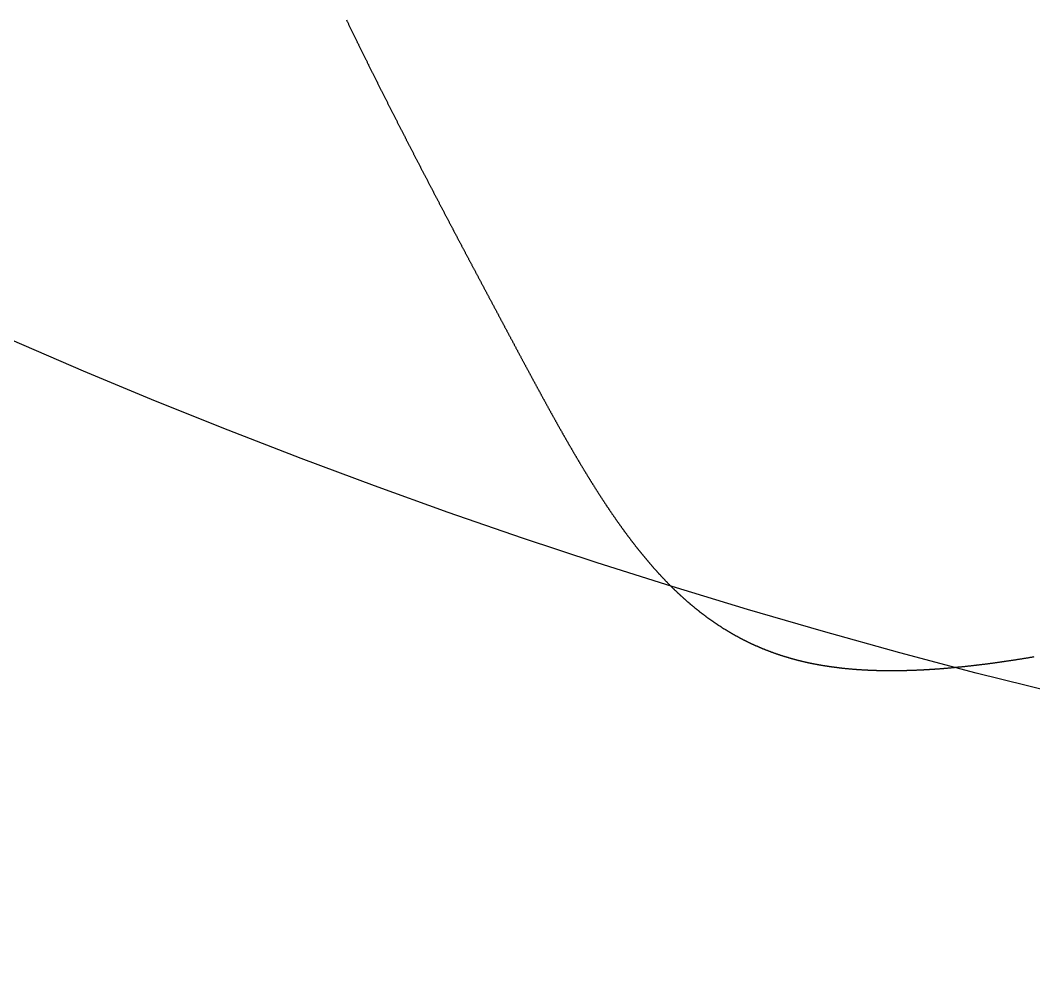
# Model space of a CAD drawing. Header units: millimetres. Extents: x 88 to 97873, y 32 to 55088.
# Drawn here: x 48884.394 to 48886.199, y 5107.377 to 5109.073 of the extents above; entities that cross this region are included whole.
import ezdxf

# ---------------------------------------------------------------- set-up
doc = ezdxf.new("R2010")
doc.units = ezdxf.units.MM
doc.header["$LTSCALE"] = 0.3

msp = doc.modelspace()

# ---------------------------------------------------------------- linework, layer by layer
msp.add_lwpolyline([(48884.9744, 5109.0736), (48884.975, 5109.0724), (48884.9756, 5109.0712), (48884.9762, 5109.0701), (48884.9767, 5109.0689), (48884.9773, 5109.0677), (48884.9779, 5109.0665), (48884.9784, 5109.0654), (48884.979, 5109.0642), (48884.9796, 5109.063), (48884.9802, 5109.0618), (48884.9807, 5109.0607), (48884.9813, 5109.0595), (48884.9819, 5109.0583), (48884.9825, 5109.0571), (48884.983, 5109.056), (48884.9836, 5109.0548), (48884.9842, 5109.0536), (48884.9848, 5109.0525), (48884.9853, 5109.0513), (48884.9859, 5109.0501), (48884.9865, 5109.0489), (48884.987, 5109.0478), (48884.9876, 5109.0466), (48884.9882, 5109.0454), (48884.9888, 5109.0443), (48884.9893, 5109.0431), (48884.9899, 5109.0419), (48884.9905, 5109.0408), (48884.9911, 5109.0396), (48884.9916, 5109.0384), (48884.9922, 5109.0372), (48884.9928, 5109.0361), (48884.9934, 5109.0349), (48884.9939, 5109.0337), (48884.9945, 5109.0326), (48884.9951, 5109.0314), (48884.9957, 5109.0303), (48884.9962, 5109.0291), (48884.9968, 5109.0279), (48884.9974, 5109.0268), (48884.998, 5109.0256), (48884.9985, 5109.0244), (48884.9991, 5109.0233), (48884.9997, 5109.0221), (48885.0002, 5109.0209), (48885.0008, 5109.0198), (48885.0014, 5109.0186), (48885.002, 5109.0175), (48885.0025, 5109.0163), (48885.0031, 5109.0151), (48885.0037, 5109.014), (48885.0043, 5109.0128), (48885.0048, 5109.0116), (48885.0054, 5109.0105), (48885.006, 5109.0093), (48885.0066, 5109.0082), (48885.0071, 5109.007), (48885.0077, 5109.0058), (48885.0083, 5109.0047), (48885.0089, 5109.0035), (48885.0094, 5109.0024), (48885.01, 5109.0012), (48885.0106, 5109.0001), (48885.0112, 5108.9989), (48885.0117, 5108.9977), (48885.0123, 5108.9966), (48885.0129, 5108.9954), (48885.0135, 5108.9943), (48885.014, 5108.9931), (48885.0146, 5108.992), (48885.0152, 5108.9908), (48885.0158, 5108.9897), (48885.0163, 5108.9885), (48885.0169, 5108.9874), (48885.0175, 5108.9862), (48885.0181, 5108.985), (48885.0186, 5108.9839), (48885.0192, 5108.9827), (48885.0198, 5108.9816), (48885.0204, 5108.9804), (48885.0209, 5108.9793), (48885.0215, 5108.9781), (48885.0221, 5108.977), (48885.0227, 5108.9758), (48885.0232, 5108.9747), (48885.0238, 5108.9735), (48885.0244, 5108.9724), (48885.025, 5108.9712), (48885.0255, 5108.9701), (48885.0261, 5108.9689), (48885.0267, 5108.9678), (48885.0273, 5108.9666), (48885.0278, 5108.9655), (48885.0284, 5108.9644), (48885.029, 5108.9632), (48885.0296, 5108.9621), (48885.0301, 5108.9609), (48885.0307, 5108.9598), (48885.0313, 5108.9586), (48885.0319, 5108.9575), (48885.0324, 5108.9563), (48885.033, 5108.9552), (48885.0336, 5108.954), (48885.0342, 5108.9529), (48885.0347, 5108.9518), (48885.0353, 5108.9506), (48885.0359, 5108.9495), (48885.0365, 5108.9483), (48885.037, 5108.9472), (48885.0376, 5108.9461), (48885.0382, 5108.9449), (48885.0387, 5108.9438), (48885.0393, 5108.9426), (48885.0399, 5108.9415), (48885.0405, 5108.9404), (48885.041, 5108.9392), (48885.0416, 5108.9381), (48885.0422, 5108.9369), (48885.0428, 5108.9358), (48885.0433, 5108.9347), (48885.0439, 5108.9335), (48885.0445, 5108.9324), (48885.0451, 5108.9313), (48885.0456, 5108.9301), (48885.0462, 5108.929), (48885.0468, 5108.9279), (48885.0474, 5108.9267), (48885.0479, 5108.9256), (48885.0485, 5108.9244), (48885.0491, 5108.9233), (48885.0497, 5108.9222), (48885.0502, 5108.921), (48885.0508, 5108.9199), (48885.0514, 5108.9188), (48885.052, 5108.9177), (48885.0525, 5108.9165), (48885.0531, 5108.9154), (48885.0537, 5108.9143), (48885.0542, 5108.9131), (48885.0548, 5108.912), (48885.0554, 5108.9109), (48885.056, 5108.9097), (48885.0565, 5108.9086), (48885.0571, 5108.9075), (48885.0577, 5108.9064), (48885.0583, 5108.9052), (48885.0588, 5108.9041), (48885.0594, 5108.903), (48885.06, 5108.9018), (48885.0605, 5108.9007), (48885.0611, 5108.8996), (48885.0617, 5108.8985), (48885.0623, 5108.8973), (48885.0628, 5108.8962), (48885.0634, 5108.8951), (48885.064, 5108.894), (48885.0646, 5108.8928), (48885.0651, 5108.8917), (48885.0657, 5108.8906), (48885.0663, 5108.8895), (48885.0668, 5108.8884), (48885.0674, 5108.8872), (48885.068, 5108.8861), (48885.0686, 5108.885), (48885.0691, 5108.8839), (48885.0697, 5108.8828), (48885.0703, 5108.8816), (48885.0709, 5108.8805), (48885.0714, 5108.8794), (48885.072, 5108.8783), (48885.0726, 5108.8772), (48885.0731, 5108.876), (48885.0737, 5108.8749), (48885.0743, 5108.8738), (48885.0749, 5108.8727), (48885.0754, 5108.8716), (48885.076, 5108.8705), (48885.0766, 5108.8693), (48885.0771, 5108.8682), (48885.0777, 5108.8671), (48885.0783, 5108.866), (48885.0789, 5108.8649), (48885.0794, 5108.8638), (48885.08, 5108.8627), (48885.0806, 5108.8616), (48885.0811, 5108.8604), (48885.0817, 5108.8593), (48885.0823, 5108.8582), (48885.0828, 5108.8571), (48885.0834, 5108.856), (48885.084, 5108.8549), (48885.0846, 5108.8538), (48885.0851, 5108.8527), (48885.0857, 5108.8516), (48885.0863, 5108.8504), (48885.0868, 5108.8493), (48885.0874, 5108.8482), (48885.088, 5108.8471), (48885.0885, 5108.846), (48885.0891, 5108.8449), (48885.0897, 5108.8438), (48885.0903, 5108.8427), (48885.0908, 5108.8416), (48885.0914, 5108.8405), (48885.092, 5108.8394), (48885.0925, 5108.8383), (48885.0931, 5108.8372), (48885.0937, 5108.8361), (48885.0942, 5108.835), (48885.0948, 5108.8339), (48885.0954, 5108.8328), (48885.0959, 5108.8317), (48885.0965, 5108.8306), (48885.0971, 5108.8295), (48885.0976, 5108.8284), (48885.0982, 5108.8273), (48885.0988, 5108.8262), (48885.0993, 5108.8251), (48885.0999, 5108.824), (48885.1005, 5108.8229), (48885.1011, 5108.8218), (48885.1016, 5108.8207), (48885.1022, 5108.8196), (48885.1028, 5108.8185), (48885.1033, 5108.8174), (48885.1039, 5108.8163), (48885.1045, 5108.8152), (48885.105, 5108.8141), (48885.1056, 5108.813), (48885.1062, 5108.8119), (48885.1067, 5108.8108), (48885.1073, 5108.8097), (48885.1079, 5108.8086), (48885.1084, 5108.8075), (48885.109, 5108.8065), (48885.1096, 5108.8054), (48885.1101, 5108.8043), (48885.1107, 5108.8032), (48885.1112, 5108.8021), (48885.1118, 5108.801), (48885.1124, 5108.7999), (48885.1129, 5108.7988), (48885.1135, 5108.7977), (48885.1141, 5108.7966), (48885.1146, 5108.7956), (48885.1152, 5108.7945), (48885.1158, 5108.7934), (48885.1163, 5108.7923), (48885.1169, 5108.7912), (48885.1175, 5108.7901), (48885.118, 5108.789), (48885.1186, 5108.788), (48885.1192, 5108.7869), (48885.1197, 5108.7858), (48885.1203, 5108.7847), (48885.1208, 5108.7836), (48885.1214, 5108.7825), (48885.122, 5108.7815), (48885.1225, 5108.7804), (48885.1231, 5108.7793), (48885.1237, 5108.7782), (48885.1242, 5108.7771), (48885.1248, 5108.7761), (48885.1253, 5108.775), (48885.1259, 5108.7739), (48885.1265, 5108.7728), (48885.127, 5108.7717), (48885.1276, 5108.7707), (48885.1282, 5108.7696), (48885.1287, 5108.7685), (48885.1293, 5108.7674), (48885.1298, 5108.7664), (48885.1304, 5108.7653), (48885.131, 5108.7642), (48885.1315, 5108.7631), (48885.1321, 5108.7621), (48885.1326, 5108.761), (48885.1332, 5108.7599), (48885.1338, 5108.7589), (48885.1343, 5108.7578), (48885.1349, 5108.7567), (48885.1354, 5108.7556), (48885.136, 5108.7546), (48885.1366, 5108.7535), (48885.1371, 5108.7524), (48885.1377, 5108.7514), (48885.1382, 5108.7503), (48885.1388, 5108.7492), (48885.1394, 5108.7482), (48885.1399, 5108.7471), (48885.1405, 5108.746), (48885.141, 5108.745), (48885.1416, 5108.7439), (48885.1422, 5108.7428), (48885.1427, 5108.7418), (48885.1433, 5108.7407), (48885.1438, 5108.7396), (48885.1444, 5108.7386), (48885.1449, 5108.7375), (48885.1455, 5108.7364), (48885.1461, 5108.7354), (48885.1466, 5108.7343), (48885.1472, 5108.7333), (48885.1477, 5108.7322), (48885.1483, 5108.7311), (48885.1488, 5108.7301), (48885.1494, 5108.729), (48885.15, 5108.728), (48885.1505, 5108.7269), (48885.1511, 5108.7258), (48885.1516, 5108.7248), (48885.1522, 5108.7237), (48885.1527, 5108.7227), (48885.1533, 5108.7216), (48885.1538, 5108.7206), (48885.1544, 5108.7195), (48885.1549, 5108.7184), (48885.1555, 5108.7174), (48885.1561, 5108.7163), (48885.1566, 5108.7153), (48885.1572, 5108.7142), (48885.1577, 5108.7132), (48885.1583, 5108.7121), (48885.1588, 5108.7111), (48885.1594, 5108.71), (48885.1599, 5108.709), (48885.1605, 5108.7079), (48885.161, 5108.7069), (48885.1616, 5108.7058), (48885.1621, 5108.7048), (48885.1627, 5108.7037), (48885.1632, 5108.7027), (48885.1638, 5108.7016), (48885.1643, 5108.7006), (48885.1649, 5108.6995), (48885.1654, 5108.6985), (48885.166, 5108.6975), (48885.1665, 5108.6964), (48885.1671, 5108.6954), (48885.1676, 5108.6943), (48885.1682, 5108.6933), (48885.1687, 5108.6922), (48885.1693, 5108.6912), (48885.1698, 5108.6902), (48885.1704, 5108.6891), (48885.1709, 5108.6881), (48885.1715, 5108.687), (48885.172, 5108.686), (48885.1726, 5108.685), (48885.1731, 5108.6839), (48885.1737, 5108.6829), (48885.1742, 5108.6818), (48885.1748, 5108.6808), (48885.1753, 5108.6798), (48885.1759, 5108.6787), (48885.1764, 5108.6777), (48885.177, 5108.6767), (48885.1775, 5108.6756), (48885.1781, 5108.6746), (48885.1786, 5108.6736), (48885.1792, 5108.6725), (48885.1797, 5108.6715), (48885.1803, 5108.6705), (48885.1808, 5108.6694), (48885.1813, 5108.6684), (48885.1819, 5108.6674), (48885.1824, 5108.6663), (48885.183, 5108.6653), (48885.1835, 5108.6643), (48885.1841, 5108.6632), (48885.1846, 5108.6622), (48885.1852, 5108.6612), (48885.1857, 5108.6602), (48885.1862, 5108.6591), (48885.1868, 5108.6581), (48885.1873, 5108.6571), (48885.1879, 5108.6561), (48885.1884, 5108.655), (48885.189, 5108.654), (48885.1895, 5108.653), (48885.19, 5108.652), (48885.1906, 5108.6509), (48885.1911, 5108.6499), (48885.1917, 5108.6489), (48885.1922, 5108.6479), (48885.1927, 5108.6469), (48885.1933, 5108.6458), (48885.1938, 5108.6448), (48885.1944, 5108.6438), (48885.1949, 5108.6428), (48885.1954, 5108.6418), (48885.196, 5108.6407), (48885.1965, 5108.6397), (48885.1971, 5108.6387), (48885.1976, 5108.6377), (48885.1981, 5108.6367), (48885.1987, 5108.6357), (48885.1992, 5108.6347), (48885.1998, 5108.6336), (48885.2003, 5108.6326), (48885.2008, 5108.6316), (48885.2014, 5108.6306), (48885.2019, 5108.6296), (48885.2024, 5108.6286), (48885.203, 5108.6276), (48885.2035, 5108.6266), (48885.2041, 5108.6255), (48885.2046, 5108.6245), (48885.2051, 5108.6235), (48885.2057, 5108.6225), (48885.2062, 5108.6215), (48885.2067, 5108.6205), (48885.2073, 5108.6195), (48885.2078, 5108.6185), (48885.2083, 5108.6175), (48885.2089, 5108.6165), (48885.2094, 5108.6155), (48885.2099, 5108.6145), (48885.2105, 5108.6135), (48885.211, 5108.6125), (48885.2115, 5108.6115), (48885.2121, 5108.6105), (48885.2126, 5108.6095), (48885.2131, 5108.6085), (48885.2137, 5108.6075), (48885.2142, 5108.6065), (48885.2147, 5108.6055), (48885.2153, 5108.6045), (48885.2158, 5108.6035), (48885.2163, 5108.6025), (48885.2168, 5108.6015), (48885.2174, 5108.6005), (48885.2179, 5108.5995), (48885.2184, 5108.5985), (48885.219, 5108.5975), (48885.2195, 5108.5965), (48885.22, 5108.5955), (48885.2205, 5108.5945), (48885.2211, 5108.5935), (48885.2216, 5108.5925), (48885.2221, 5108.5915), (48885.2227, 5108.5905), (48885.2232, 5108.5896), (48885.2237, 5108.5886), (48885.2242, 5108.5876), (48885.2248, 5108.5866), (48885.2253, 5108.5856), (48885.2258, 5108.5846), (48885.2263, 5108.5836), (48885.2269, 5108.5826), (48885.2274, 5108.5817), (48885.2279, 5108.5807), (48885.2284, 5108.5797), (48885.229, 5108.5787), (48885.2295, 5108.5777), (48885.23, 5108.5767), (48885.2305, 5108.5757), (48885.2311, 5108.5748), (48885.2316, 5108.5738), (48885.2321, 5108.5728), (48885.2326, 5108.5718), (48885.2332, 5108.5708), (48885.2337, 5108.5699), (48885.2342, 5108.5689), (48885.2347, 5108.5679), (48885.2352, 5108.5669), (48885.2358, 5108.566), (48885.2363, 5108.565), (48885.2368, 5108.564), (48885.2373, 5108.563), (48885.2378, 5108.5621), (48885.2384, 5108.5611), (48885.2389, 5108.5601), (48885.2394, 5108.5591), (48885.2399, 5108.5582), (48885.2404, 5108.5572), (48885.2409, 5108.5562), (48885.2415, 5108.5552), (48885.242, 5108.5543), (48885.2425, 5108.5533), (48885.243, 5108.5523), (48885.2435, 5108.5514), (48885.2441, 5108.5504), (48885.2446, 5108.5494), (48885.2451, 5108.5485), (48885.2456, 5108.5475), (48885.2461, 5108.5465), (48885.2466, 5108.5456), (48885.2471, 5108.5446), (48885.2477, 5108.5436), (48885.2482, 5108.5427), (48885.2487, 5108.5417), (48885.2492, 5108.5407), (48885.2497, 5108.5398), (48885.2502, 5108.5388), (48885.2507, 5108.5379), (48885.2512, 5108.5369), (48885.2518, 5108.5359), (48885.2523, 5108.535), (48885.2528, 5108.534), (48885.2533, 5108.5331), (48885.2538, 5108.5321), (48885.2543, 5108.5312), (48885.2548, 5108.5302), (48885.2553, 5108.5292), (48885.2558, 5108.5283), (48885.2563, 5108.5273), (48885.2569, 5108.5264), (48885.2574, 5108.5254), (48885.2579, 5108.5245), (48885.2584, 5108.5235), (48885.2589, 5108.5226), (48885.2594, 5108.5216), (48885.2599, 5108.5207), (48885.2604, 5108.5197), (48885.2609, 5108.5188), (48885.2614, 5108.5178), (48885.2619, 5108.5169), (48885.2624, 5108.5159), (48885.2629, 5108.515), (48885.2634, 5108.514), (48885.2639, 5108.5131), (48885.2644, 5108.5121), (48885.265, 5108.5112), (48885.2655, 5108.5103), (48885.266, 5108.5093), (48885.2665, 5108.5084), (48885.267, 5108.5074), (48885.2675, 5108.5065), (48885.268, 5108.5055), (48885.2685, 5108.5046), (48885.269, 5108.5037), (48885.2695, 5108.5027), (48885.27, 5108.5018), (48885.2705, 5108.5009), (48885.271, 5108.4999), (48885.2715, 5108.499), (48885.272, 5108.498), (48885.2725, 5108.4971), (48885.273, 5108.4962), (48885.2735, 5108.4952), (48885.274, 5108.4943), (48885.2745, 5108.4934), (48885.275, 5108.4924), (48885.2755, 5108.4915), (48885.276, 5108.4906), (48885.2765, 5108.4896), (48885.277, 5108.4887), (48885.2775, 5108.4878), (48885.2779, 5108.4869), (48885.2784, 5108.4859), (48885.2789, 5108.485), (48885.2794, 5108.4841), (48885.2799, 5108.4831), (48885.2804, 5108.4822), (48885.2809, 5108.4813), (48885.2814, 5108.4804), (48885.2819, 5108.4794), (48885.2824, 5108.4785), (48885.2829, 5108.4776), (48885.2834, 5108.4767), (48885.2839, 5108.4758), (48885.2844, 5108.4748), (48885.2849, 5108.4739), (48885.2854, 5108.473), (48885.2859, 5108.4721), (48885.2863, 5108.4712), (48885.2868, 5108.4702), (48885.2873, 5108.4693), (48885.2878, 5108.4684), (48885.2883, 5108.4675), (48885.2888, 5108.4666), (48885.2893, 5108.4657), (48885.2898, 5108.4647), (48885.2903, 5108.4638), (48885.2908, 5108.4629), (48885.2912, 5108.462), (48885.2917, 5108.4611), (48885.2922, 5108.4602), (48885.2927, 5108.4593), (48885.2932, 5108.4584), (48885.2937, 5108.4575), (48885.2942, 5108.4565), (48885.2947, 5108.4556), (48885.2952, 5108.4547), (48885.2956, 5108.4538), (48885.2961, 5108.4529), (48885.2966, 5108.452), (48885.2971, 5108.4511), (48885.2976, 5108.4502), (48885.2981, 5108.4493), (48885.2986, 5108.4484), (48885.299, 5108.4475), (48885.2995, 5108.4466), (48885.3, 5108.4457), (48885.3005, 5108.4448), (48885.301, 5108.4439), (48885.3015, 5108.443), (48885.302, 5108.4421), (48885.3024, 5108.4412), (48885.3029, 5108.4403), (48885.3034, 5108.4394), (48885.3039, 5108.4385), (48885.3044, 5108.4376), (48885.3049, 5108.4367), (48885.3053, 5108.4358), (48885.3058, 5108.4349), (48885.3063, 5108.434), (48885.3068, 5108.4331), (48885.3073, 5108.4322), (48885.3077, 5108.4313), (48885.3082, 5108.4305), (48885.3087, 5108.4296), (48885.3092, 5108.4287), (48885.3097, 5108.4278), (48885.3102, 5108.4269), (48885.3106, 5108.426), (48885.3111, 5108.4251), (48885.3116, 5108.4242), (48885.3121, 5108.4234), (48885.3126, 5108.4225), (48885.313, 5108.4216), (48885.3135, 5108.4207), (48885.314, 5108.4198), (48885.3145, 5108.4189), (48885.315, 5108.418), (48885.3154, 5108.4172), (48885.3159, 5108.4163), (48885.3164, 5108.4154), (48885.3169, 5108.4145), (48885.3173, 5108.4136), (48885.3178, 5108.4128), (48885.3183, 5108.4119), (48885.3188, 5108.411), (48885.3193, 5108.4101), (48885.3197, 5108.4093), (48885.3202, 5108.4084), (48885.3207, 5108.4075), (48885.3212, 5108.4066), (48885.3216, 5108.4058), (48885.3221, 5108.4049), (48885.3226, 5108.404), (48885.3231, 5108.4031), (48885.3235, 5108.4023), (48885.324, 5108.4014), (48885.3245, 5108.4005), (48885.325, 5108.3997), (48885.3254, 5108.3988), (48885.3259, 5108.3979), (48885.3264, 5108.3971), (48885.3269, 5108.3962), (48885.3273, 5108.3953), (48885.3278, 5108.3945), (48885.3283, 5108.3936), (48885.3288, 5108.3927), (48885.3292, 5108.3919), (48885.3297, 5108.391), (48885.3302, 5108.3902), (48885.3307, 5108.3893), (48885.3311, 5108.3884), (48885.3316, 5108.3876), (48885.3321, 5108.3867), (48885.3325, 5108.3859), (48885.333, 5108.385), (48885.3335, 5108.3841), (48885.334, 5108.3833), (48885.3344, 5108.3824), (48885.3349, 5108.3816), (48885.3354, 5108.3807), (48885.3358, 5108.3799), (48885.3363, 5108.379), (48885.3368, 5108.3782), (48885.3373, 5108.3773), (48885.3377, 5108.3765), (48885.3382, 5108.3756), (48885.3387, 5108.3748), (48885.3391, 5108.3739), (48885.3396, 5108.3731), (48885.3401, 5108.3722), (48885.3406, 5108.3714), (48885.341, 5108.3705), (48885.3415, 5108.3697), (48885.342, 5108.3688), (48885.3424, 5108.368), (48885.3429, 5108.3671), (48885.3434, 5108.3663), (48885.3438, 5108.3654), (48885.3443, 5108.3646), (48885.3448, 5108.3638), (48885.3453, 5108.3629), (48885.3457, 5108.3621), (48885.3462, 5108.3612), (48885.3467, 5108.3604), (48885.3471, 5108.3596), (48885.3476, 5108.3587), (48885.3481, 5108.3579), (48885.3485, 5108.357), (48885.349, 5108.3562), (48885.3495, 5108.3554), (48885.3499, 5108.3545), (48885.3504, 5108.3537), (48885.3509, 5108.3529), (48885.3513, 5108.352), (48885.3518, 5108.3512), (48885.3523, 5108.3504), (48885.3527, 5108.3496), (48885.3532, 5108.3487), (48885.3537, 5108.3479), (48885.3541, 5108.3471), (48885.3546, 5108.3462), (48885.3551, 5108.3454), (48885.3555, 5108.3446), (48885.356, 5108.3438), (48885.3565, 5108.3429), (48885.3569, 5108.3421), (48885.3574, 5108.3413), (48885.3579, 5108.3405), (48885.3583, 5108.3396), (48885.3588, 5108.3388), (48885.3593, 5108.338), (48885.3597, 5108.3372), (48885.3602, 5108.3364), (48885.3607, 5108.3355), (48885.3611, 5108.3347), (48885.3616, 5108.3339), (48885.3621, 5108.3331), (48885.3625, 5108.3323), (48885.363, 5108.3314), (48885.3635, 5108.3306), (48885.3639, 5108.3298), (48885.3644, 5108.329), (48885.3649, 5108.3282), (48885.3653, 5108.3274), (48885.3658, 5108.3266), (48885.3663, 5108.3258), (48885.3667, 5108.3249), (48885.3672, 5108.3241), (48885.3676, 5108.3233), (48885.3681, 5108.3225), (48885.3686, 5108.3217), (48885.369, 5108.3209), (48885.3695, 5108.3201), (48885.37, 5108.3193), (48885.3704, 5108.3185), (48885.3709, 5108.3177), (48885.3714, 5108.3169), (48885.3718, 5108.3161), (48885.3723, 5108.3153), (48885.3728, 5108.3145), (48885.3732, 5108.3137), (48885.3737, 5108.3129), (48885.3741, 5108.3121), (48885.3746, 5108.3113), (48885.3751, 5108.3105), (48885.3755, 5108.3097), (48885.376, 5108.3089), (48885.3765, 5108.3081), (48885.3769, 5108.3073), (48885.3774, 5108.3065), (48885.3779, 5108.3057), (48885.3783, 5108.3049), (48885.3788, 5108.3041), (48885.3792, 5108.3033), (48885.3797, 5108.3025), (48885.3802, 5108.3017), (48885.3806, 5108.3009), (48885.3811, 5108.3002), (48885.3816, 5108.2994), (48885.382, 5108.2986), (48885.3825, 5108.2978), (48885.383, 5108.297), (48885.3834, 5108.2962), (48885.3839, 5108.2954), (48885.3843, 5108.2947), (48885.3848, 5108.2939), (48885.3853, 5108.2931), (48885.3857, 5108.2923), (48885.3862, 5108.2915), (48885.3867, 5108.2907), (48885.3871, 5108.29), (48885.3876, 5108.2892), (48885.388, 5108.2884), (48885.3885, 5108.2876), (48885.389, 5108.2868), (48885.3894, 5108.2861), (48885.3899, 5108.2853), (48885.3904, 5108.2845), (48885.3908, 5108.2837), (48885.3913, 5108.283), (48885.3917, 5108.2822), (48885.3922, 5108.2814), (48885.3927, 5108.2806), (48885.3931, 5108.2799), (48885.3936, 5108.2791), (48885.3941, 5108.2783), (48885.3945, 5108.2776), (48885.395, 5108.2768), (48885.3954, 5108.276), (48885.3959, 5108.2753), (48885.3964, 5108.2745), (48885.3968, 5108.2737), (48885.3973, 5108.273), (48885.3978, 5108.2722), (48885.3982, 5108.2714), (48885.3987, 5108.2707), (48885.3992, 5108.2699), (48885.3996, 5108.2692), (48885.4001, 5108.2684), (48885.4005, 5108.2676), (48885.401, 5108.2669), (48885.4015, 5108.2661), (48885.4019, 5108.2654), (48885.4024, 5108.2646), (48885.4029, 5108.2638), (48885.4033, 5108.2631), (48885.4038, 5108.2623), (48885.4042, 5108.2616), (48885.4047, 5108.2608), (48885.4052, 5108.2601), (48885.4056, 5108.2593), (48885.4061, 5108.2586), (48885.4066, 5108.2578), (48885.407, 5108.2571), (48885.4075, 5108.2563), (48885.4079, 5108.2556), (48885.4084, 5108.2548), (48885.4089, 5108.2541), (48885.4093, 5108.2533), (48885.4098, 5108.2526), (48885.4103, 5108.2518), (48885.4107, 5108.2511), (48885.4112, 5108.2503), (48885.4117, 5108.2496), (48885.4121, 5108.2489), (48885.4126, 5108.2481), (48885.413, 5108.2474), (48885.4135, 5108.2466), (48885.414, 5108.2459), (48885.4144, 5108.2452), (48885.4149, 5108.2444), (48885.4154, 5108.2437), (48885.4158, 5108.2429), (48885.4163, 5108.2422), (48885.4168, 5108.2415), (48885.4172, 5108.2407), (48885.4177, 5108.24), (48885.4181, 5108.2393), (48885.4186, 5108.2385), (48885.4191, 5108.2378), (48885.4195, 5108.2371), (48885.42, 5108.2363), (48885.4205, 5108.2356), (48885.4209, 5108.2349), (48885.4214, 5108.2342), (48885.4219, 5108.2334), (48885.4223, 5108.2327), (48885.4228, 5108.232), (48885.4233, 5108.2313), (48885.4237, 5108.2305), (48885.4242, 5108.2298), (48885.4247, 5108.2291), (48885.4251, 5108.2284), (48885.4256, 5108.2276), (48885.426, 5108.2269), (48885.4265, 5108.2262), (48885.427, 5108.2255), (48885.4274, 5108.2248), (48885.4279, 5108.224), (48885.4284, 5108.2233), (48885.4288, 5108.2226), (48885.4293, 5108.2219), (48885.4298, 5108.2212), (48885.4302, 5108.2205), (48885.4307, 5108.2197), (48885.4312, 5108.219), (48885.4316, 5108.2183), (48885.4321, 5108.2176), (48885.4326, 5108.2169), (48885.433, 5108.2162), (48885.4335, 5108.2155), (48885.434, 5108.2148), (48885.4344, 5108.2141), (48885.4349, 5108.2134), (48885.4354, 5108.2126), (48885.4358, 5108.2119), (48885.4363, 5108.2112), (48885.4368, 5108.2105), (48885.4372, 5108.2098), (48885.4377, 5108.2091), (48885.4382, 5108.2084), (48885.4386, 5108.2077), (48885.4391, 5108.207), (48885.4396, 5108.2063), (48885.44, 5108.2056), (48885.4405, 5108.2049), (48885.441, 5108.2042), (48885.4414, 5108.2035), (48885.4419, 5108.2028), (48885.4424, 5108.2021), (48885.4429, 5108.2014), (48885.4433, 5108.2008), (48885.4438, 5108.2001), (48885.4443, 5108.1994), (48885.4447, 5108.1987), (48885.4452, 5108.198), (48885.4457, 5108.1973), (48885.4461, 5108.1966), (48885.4466, 5108.1959), (48885.4471, 5108.1952), (48885.4475, 5108.1945), (48885.448, 5108.1939), (48885.4485, 5108.1932), (48885.449, 5108.1925), (48885.4494, 5108.1918), (48885.4499, 5108.1911), (48885.4504, 5108.1904), (48885.4508, 5108.1898), (48885.4513, 5108.1891), (48885.4518, 5108.1884), (48885.4523, 5108.1877), (48885.4527, 5108.187), (48885.4532, 5108.1864), (48885.4537, 5108.1857), (48885.4541, 5108.185), (48885.4546, 5108.1843), (48885.4551, 5108.1837), (48885.4556, 5108.183), (48885.456, 5108.1823), (48885.4565, 5108.1816), (48885.457, 5108.181), (48885.4574, 5108.1803), (48885.4579, 5108.1796), (48885.4584, 5108.1789), (48885.4589, 5108.1783), (48885.4593, 5108.1776), (48885.4598, 5108.1769), (48885.4603, 5108.1763), (48885.4608, 5108.1756), (48885.4612, 5108.1749), (48885.4617, 5108.1743), (48885.4622, 5108.1736), (48885.4627, 5108.1729), (48885.4631, 5108.1723), (48885.4636, 5108.1716), (48885.4641, 5108.171), (48885.4646, 5108.1703), (48885.465, 5108.1696), (48885.4655, 5108.169), (48885.466, 5108.1683), (48885.4665, 5108.1677), (48885.4669, 5108.167), (48885.4674, 5108.1664), (48885.4679, 5108.1657), (48885.4684, 5108.1651), (48885.4688, 5108.1644), (48885.4693, 5108.1637), (48885.4698, 5108.1631), (48885.4703, 5108.1624), (48885.4707, 5108.1618), (48885.4712, 5108.1611), (48885.4717, 5108.1605), (48885.4722, 5108.1598), (48885.4727, 5108.1592), (48885.4731, 5108.1586), (48885.4736, 5108.1579), (48885.4741, 5108.1573), (48885.4746, 5108.1566), (48885.475, 5108.156), (48885.4755, 5108.1553), (48885.476, 5108.1547), (48885.4765, 5108.154), (48885.477, 5108.1534), (48885.4774, 5108.1528), (48885.4779, 5108.1521), (48885.4784, 5108.1515), (48885.4789, 5108.1509), (48885.4794, 5108.1502), (48885.4798, 5108.1496), (48885.4803, 5108.1489), (48885.4808, 5108.1483), (48885.4813, 5108.1477), (48885.4818, 5108.147), (48885.4823, 5108.1464), (48885.4827, 5108.1458), (48885.4832, 5108.1452), (48885.4837, 5108.1445), (48885.4842, 5108.1439), (48885.4847, 5108.1433), (48885.4852, 5108.1426), (48885.4856, 5108.142), (48885.4861, 5108.1414), (48885.4866, 5108.1408), (48885.4871, 5108.1401), (48885.4876, 5108.1395), (48885.4881, 5108.1389), (48885.4885, 5108.1383), (48885.489, 5108.1377), (48885.4895, 5108.137), (48885.49, 5108.1364), (48885.4905, 5108.1358), (48885.491, 5108.1352), (48885.4915, 5108.1346), (48885.4919, 5108.1339), (48885.4924, 5108.1333), (48885.4929, 5108.1327), (48885.4934, 5108.1321), (48885.4939, 5108.1315), (48885.4944, 5108.1309), (48885.4949, 5108.1303), (48885.4953, 5108.1297), (48885.4958, 5108.129), (48885.4963, 5108.1284), (48885.4968, 5108.1278), (48885.4973, 5108.1272), (48885.4978, 5108.1266), (48885.4983, 5108.126), (48885.4988, 5108.1254), (48885.4993, 5108.1248), (48885.4997, 5108.1242), (48885.5002, 5108.1236), (48885.5007, 5108.123), (48885.5012, 5108.1224), (48885.5017, 5108.1218), (48885.5022, 5108.1212), (48885.5027, 5108.1206), (48885.5032, 5108.12), (48885.5037, 5108.1194), (48885.5042, 5108.1188), (48885.5047, 5108.1182), (48885.5052, 5108.1176), (48885.5056, 5108.117), (48885.5061, 5108.1164), (48885.5066, 5108.1158), (48885.5071, 5108.1152), (48885.5076, 5108.1146), (48885.5081, 5108.114), (48885.5086, 5108.1135), (48885.5091, 5108.1129), (48885.5096, 5108.1123), (48885.5101, 5108.1117), (48885.5106, 5108.1111), (48885.5111, 5108.1105), (48885.5116, 5108.1099), (48885.5121, 5108.1094), (48885.5126, 5108.1088), (48885.5131, 5108.1082), (48885.5136, 5108.1076), (48885.5141, 5108.107), (48885.5146, 5108.1064), (48885.5151, 5108.1059), (48885.5156, 5108.1053), (48885.5161, 5108.1047), (48885.5166, 5108.1041), (48885.5171, 5108.1036), (48885.5176, 5108.103), (48885.5181, 5108.1024), (48885.5186, 5108.1018), (48885.5191, 5108.1013), (48885.5196, 5108.1007), (48885.5201, 5108.1001), (48885.5206, 5108.0995), (48885.5211, 5108.099), (48885.5216, 5108.0984), (48885.5221, 5108.0978), (48885.5226, 5108.0973), (48885.5231, 5108.0967), (48885.5236, 5108.0961), (48885.5241, 5108.0956), (48885.5246, 5108.095), (48885.5251, 5108.0945), (48885.5256, 5108.0939), (48885.5261, 5108.0933), (48885.5266, 5108.0928), (48885.5271, 5108.0922), (48885.5276, 5108.0916), (48885.5281, 5108.0911), (48885.5286, 5108.0905), (48885.5291, 5108.09), (48885.5296, 5108.0894), (48885.5301, 5108.0889), (48885.5306, 5108.0883), (48885.5312, 5108.0878), (48885.5317, 5108.0872), (48885.5322, 5108.0867), (48885.5327, 5108.0861), (48885.5332, 5108.0856), (48885.5337, 5108.085), (48885.5342, 5108.0845), (48885.5347, 5108.0839), (48885.5352, 5108.0834), (48885.5357, 5108.0828), (48885.5363, 5108.0823), (48885.5368, 5108.0817), (48885.5373, 5108.0812), (48885.5378, 5108.0806), (48885.5383, 5108.0801), (48885.5388, 5108.0796), (48885.5393, 5108.079), (48885.5398, 5108.0785), (48885.5403, 5108.0779), (48885.5409, 5108.0774), (48885.5414, 5108.0769), (48885.5419, 5108.0763), (48885.5424, 5108.0758), (48885.5429, 5108.0753), (48885.5434, 5108.0747), (48885.544, 5108.0742), (48885.5445, 5108.0737), (48885.545, 5108.0731), (48885.5455, 5108.0726), (48885.546, 5108.0721), (48885.5465, 5108.0715), (48885.5471, 5108.071), (48885.5476, 5108.0705), (48885.5481, 5108.07), (48885.5486, 5108.0694), (48885.5491, 5108.0689), (48885.5496, 5108.0684), (48885.5502, 5108.0679), (48885.5507, 5108.0673), (48885.5512, 5108.0668), (48885.5517, 5108.0663), (48885.5523, 5108.0658), (48885.5528, 5108.0653), (48885.5533, 5108.0647), (48885.5538, 5108.0642), (48885.5543, 5108.0637), (48885.5549, 5108.0632), (48885.5554, 5108.0627), (48885.5559, 5108.0622), (48885.5564, 5108.0616), (48885.557, 5108.0611), (48885.5575, 5108.0606), (48885.558, 5108.0601), (48885.5585, 5108.0596), (48885.5591, 5108.0591), (48885.5596, 5108.0586), (48885.5601, 5108.0581), (48885.5606, 5108.0576), (48885.5612, 5108.0571), (48885.5617, 5108.0566), (48885.5622, 5108.0561), (48885.5628, 5108.0556), (48885.5633, 5108.055), (48885.5638, 5108.0545), (48885.5643, 5108.054), (48885.5649, 5108.0535), (48885.5654, 5108.053), (48885.5659, 5108.0526), (48885.5665, 5108.0521), (48885.567, 5108.0516), (48885.5675, 5108.0511), (48885.5681, 5108.0506), (48885.5686, 5108.0501), (48885.5691, 5108.0496), (48885.5697, 5108.0491), (48885.5702, 5108.0486), (48885.5707, 5108.0481), (48885.5713, 5108.0476), (48885.5718, 5108.0471), (48885.5723, 5108.0466), (48885.5729, 5108.0462), (48885.5734, 5108.0457), (48885.574, 5108.0452), (48885.5745, 5108.0447), (48885.575, 5108.0442), (48885.5756, 5108.0437), (48885.5761, 5108.0432), (48885.5766, 5108.0428), (48885.5772, 5108.0423), (48885.5777, 5108.0418), (48885.5783, 5108.0413), (48885.5788, 5108.0409), (48885.5793, 5108.0404), (48885.5799, 5108.0399), (48885.5804, 5108.0394), (48885.581, 5108.0389), (48885.5815, 5108.0385), (48885.5821, 5108.038), (48885.5826, 5108.0375), (48885.5831, 5108.0371), (48885.5837, 5108.0366), (48885.5842, 5108.0361), (48885.5848, 5108.0357), (48885.5853, 5108.0352), (48885.5859, 5108.0347), (48885.5864, 5108.0343), (48885.587, 5108.0338), (48885.5875, 5108.0333), (48885.5881, 5108.0329), (48885.5886, 5108.0324), (48885.5892, 5108.0319), (48885.5897, 5108.0315), (48885.5903, 5108.031), (48885.5908, 5108.0306), (48885.5914, 5108.0301), (48885.5919, 5108.0296), (48885.5925, 5108.0292), (48885.593, 5108.0287), (48885.5936, 5108.0283), (48885.5941, 5108.0278), (48885.5947, 5108.0274), (48885.5952, 5108.0269), (48885.5958, 5108.0265), (48885.5963, 5108.026), (48885.5969, 5108.0256), (48885.5974, 5108.0251), (48885.598, 5108.0247), (48885.5986, 5108.0242), (48885.5991, 5108.0238), (48885.5997, 5108.0233), (48885.6002, 5108.0229), (48885.6008, 5108.0224), (48885.6013, 5108.022), (48885.6019, 5108.0216), (48885.6025, 5108.0211), (48885.603, 5108.0207), (48885.6036, 5108.0202), (48885.6041, 5108.0198), (48885.6047, 5108.0194), (48885.6053, 5108.0189), (48885.6058, 5108.0185), (48885.6064, 5108.0181), (48885.607, 5108.0176), (48885.6075, 5108.0172), (48885.6081, 5108.0168), (48885.6086, 5108.0163), (48885.6092, 5108.0159), (48885.6098, 5108.0155), (48885.6103, 5108.015), (48885.6109, 5108.0146), (48885.6115, 5108.0142), (48885.612, 5108.0137), (48885.6126, 5108.0133), (48885.6132, 5108.0129), (48885.6138, 5108.0125), (48885.6143, 5108.0121), (48885.6149, 5108.0116), (48885.6155, 5108.0112), (48885.616, 5108.0108), (48885.6166, 5108.0104), (48885.6172, 5108.01), (48885.6178, 5108.0095), (48885.6183, 5108.0091), (48885.6189, 5108.0087), (48885.6195, 5108.0083), (48885.62, 5108.0079), (48885.6206, 5108.0075), (48885.6212, 5108.007), (48885.6218, 5108.0066), (48885.6223, 5108.0062), (48885.6229, 5108.0058), (48885.6235, 5108.0054), (48885.6241, 5108.005), (48885.6247, 5108.0046), (48885.6252, 5108.0042), (48885.6258, 5108.0038), (48885.6264, 5108.0034), (48885.627, 5108.003), (48885.6276, 5108.0026), (48885.6281, 5108.0022), (48885.6287, 5108.0018), (48885.6293, 5108.0014), (48885.6299, 5108.001), (48885.6305, 5108.0006), (48885.6311, 5108.0002), (48885.6316, 5107.9998), (48885.6322, 5107.9994), (48885.6328, 5107.999), (48885.6334, 5107.9986), (48885.634, 5107.9982), (48885.6346, 5107.9978), (48885.6352, 5107.9974), (48885.6357, 5107.997), (48885.6363, 5107.9966), (48885.6369, 5107.9963), (48885.6375, 5107.9959), (48885.6381, 5107.9955), (48885.6387, 5107.9951), (48885.6393, 5107.9947), (48885.6399, 5107.9943), (48885.6405, 5107.9939), (48885.6411, 5107.9936), (48885.6417, 5107.9932), (48885.6423, 5107.9928), (48885.6428, 5107.9924), (48885.6434, 5107.992), (48885.644, 5107.9917), (48885.6446, 5107.9913), (48885.6452, 5107.9909), (48885.6458, 5107.9905), (48885.6464, 5107.9902), (48885.647, 5107.9898), (48885.6476, 5107.9894), (48885.6482, 5107.989), (48885.6488, 5107.9887), (48885.6494, 5107.9883), (48885.65, 5107.9879), (48885.6506, 5107.9876), (48885.6512, 5107.9872), (48885.6518, 5107.9868), (48885.6524, 5107.9865), (48885.653, 5107.9861), (48885.6536, 5107.9857), (48885.6542, 5107.9854), (48885.6549, 5107.985), (48885.6555, 5107.9847), (48885.6561, 5107.9843), (48885.6567, 5107.9839), (48885.6573, 5107.9836), (48885.6579, 5107.9832), (48885.6585, 5107.9829), (48885.6591, 5107.9825), (48885.6597, 5107.9822), (48885.6603, 5107.9818), (48885.6609, 5107.9815), (48885.6616, 5107.9811), (48885.6622, 5107.9808), (48885.6628, 5107.9804), (48885.6634, 5107.9801), (48885.664, 5107.9797), (48885.6646, 5107.9794), (48885.6652, 5107.979), (48885.6659, 5107.9787), (48885.6665, 5107.9783), (48885.6671, 5107.978), (48885.6677, 5107.9776), (48885.6683, 5107.9773), (48885.6689, 5107.977), (48885.6696, 5107.9766), (48885.6702, 5107.9763), (48885.6708, 5107.9759), (48885.6714, 5107.9756), (48885.672, 5107.9753), (48885.6727, 5107.9749), (48885.6733, 5107.9746), (48885.6739, 5107.9743), (48885.6745, 5107.9739), (48885.6752, 5107.9736), (48885.6758, 5107.9733), (48885.6764, 5107.9729), (48885.677, 5107.9726), (48885.6777, 5107.9723), (48885.6783, 5107.972), (48885.6789, 5107.9716), (48885.6796, 5107.9713), (48885.6802, 5107.971), (48885.6808, 5107.9707), (48885.6814, 5107.9703), (48885.6821, 5107.97), (48885.6827, 5107.9697), (48885.6833, 5107.9694), (48885.684, 5107.9691), (48885.6846, 5107.9687), (48885.6852, 5107.9684), (48885.6859, 5107.9681), (48885.6865, 5107.9678), (48885.6871, 5107.9675), (48885.6878, 5107.9672), (48885.6884, 5107.9669), (48885.6891, 5107.9665), (48885.6897, 5107.9662), (48885.6903, 5107.9659), (48885.691, 5107.9656), (48885.6916, 5107.9653), (48885.6923, 5107.965), (48885.6929, 5107.9647), (48885.6935, 5107.9644), (48885.6942, 5107.9641), (48885.6948, 5107.9638), (48885.6955, 5107.9635), (48885.6961, 5107.9632), (48885.6968, 5107.9629), (48885.6974, 5107.9626), (48885.6981, 5107.9623), (48885.6987, 5107.962), (48885.6994, 5107.9617), (48885.7, 5107.9614), (48885.7007, 5107.9611), (48885.7013, 5107.9608), (48885.702, 5107.9605), (48885.7026, 5107.9602), (48885.7033, 5107.9599), (48885.7039, 5107.9596), (48885.7046, 5107.9594), (48885.7052, 5107.9591), (48885.7059, 5107.9588), (48885.7065, 5107.9585), (48885.7072, 5107.9582), (48885.7078, 5107.9579), (48885.7085, 5107.9576), (48885.7092, 5107.9574), (48885.7098, 5107.9571), (48885.7105, 5107.9568), (48885.7111, 5107.9565), (48885.7118, 5107.9562), (48885.7125, 5107.956), (48885.7131, 5107.9557), (48885.7138, 5107.9554), (48885.7144, 5107.9551), (48885.7151, 5107.9549), (48885.7158, 5107.9546), (48885.7164, 5107.9543), (48885.7171, 5107.954), (48885.7178, 5107.9538), (48885.7184, 5107.9535), (48885.7191, 5107.9532), (48885.7198, 5107.953), (48885.7204, 5107.9527), (48885.7211, 5107.9524), (48885.7218, 5107.9522), (48885.7225, 5107.9519), (48885.7231, 5107.9516), (48885.7238, 5107.9514), (48885.7245, 5107.9511), (48885.7251, 5107.9509), (48885.7258, 5107.9506), (48885.7265, 5107.9503), (48885.7272, 5107.9501), (48885.7278, 5107.9498), (48885.7285, 5107.9496), (48885.7292, 5107.9493), (48885.7299, 5107.9491), (48885.7306, 5107.9488), (48885.7312, 5107.9486), (48885.7319, 5107.9483), (48885.7326, 5107.9481), (48885.7333, 5107.9478), (48885.734, 5107.9476), (48885.7347, 5107.9473), (48885.7353, 5107.9471), (48885.736, 5107.9468), (48885.7367, 5107.9466), (48885.7374, 5107.9463), (48885.7381, 5107.9461), (48885.7388, 5107.9459), (48885.7395, 5107.9456), (48885.7401, 5107.9454), (48885.7408, 5107.9451), (48885.7415, 5107.9449), (48885.7422, 5107.9447), (48885.7429, 5107.9444), (48885.7436, 5107.9442), (48885.7443, 5107.944), (48885.745, 5107.9437), (48885.7457, 5107.9435), (48885.7464, 5107.9433), (48885.7471, 5107.943), (48885.7478, 5107.9428), (48885.7485, 5107.9426), (48885.7492, 5107.9424), (48885.7499, 5107.9421), (48885.7506, 5107.9419), (48885.7513, 5107.9417), (48885.752, 5107.9415), (48885.7527, 5107.9412), (48885.7534, 5107.941), (48885.7541, 5107.9408), (48885.7548, 5107.9406), (48885.7555, 5107.9404), (48885.7562, 5107.9402), (48885.7569, 5107.9399), (48885.7576, 5107.9397), (48885.7583, 5107.9395), (48885.759, 5107.9393), (48885.7597, 5107.9391), (48885.7605, 5107.9389), (48885.7612, 5107.9387), (48885.7619, 5107.9385), (48885.7626, 5107.9382), (48885.7633, 5107.938), (48885.764, 5107.9378), (48885.7647, 5107.9376), (48885.7654, 5107.9374), (48885.7662, 5107.9372), (48885.7669, 5107.937), (48885.7676, 5107.9368), (48885.7683, 5107.9366), (48885.769, 5107.9364), (48885.7698, 5107.9362), (48885.7705, 5107.936), (48885.7712, 5107.9358), (48885.7719, 5107.9356), (48885.7726, 5107.9354), (48885.7734, 5107.9352), (48885.7741, 5107.935), (48885.7748, 5107.9349), (48885.7755, 5107.9347), (48885.7763, 5107.9345), (48885.777, 5107.9343), (48885.7777, 5107.9341), (48885.7784, 5107.9339), (48885.7792, 5107.9337), (48885.7799, 5107.9335), (48885.7806, 5107.9334), (48885.7814, 5107.9332), (48885.7821, 5107.933), (48885.7828, 5107.9328), (48885.7836, 5107.9326), (48885.7843, 5107.9324), (48885.785, 5107.9323), (48885.7858, 5107.9321), (48885.7865, 5107.9319), (48885.7873, 5107.9317), (48885.788, 5107.9316), (48885.7887, 5107.9314), (48885.7895, 5107.9312), (48885.7902, 5107.9311), (48885.791, 5107.9309), (48885.7917, 5107.9307), (48885.7924, 5107.9305), (48885.7932, 5107.9304), (48885.7939, 5107.9302), (48885.7947, 5107.93), (48885.7954, 5107.9299), (48885.7962, 5107.9297), (48885.7969, 5107.9296), (48885.7977, 5107.9294), (48885.7984, 5107.9292), (48885.7992, 5107.9291), (48885.7999, 5107.9289), (48885.8007, 5107.9288), (48885.8014, 5107.9286), (48885.8022, 5107.9284), (48885.8029, 5107.9283), (48885.8037, 5107.9281), (48885.8045, 5107.928), (48885.8052, 5107.9278), (48885.806, 5107.9277), (48885.8067, 5107.9275), (48885.8075, 5107.9274), (48885.8082, 5107.9272), (48885.809, 5107.9271), (48885.8098, 5107.9269), (48885.8105, 5107.9268), (48885.8113, 5107.9267), (48885.8121, 5107.9265), (48885.8128, 5107.9264), (48885.8136, 5107.9262), (48885.8144, 5107.9261), (48885.8151, 5107.926), (48885.8159, 5107.9258), (48885.8167, 5107.9257), (48885.8174, 5107.9255), (48885.8182, 5107.9254), (48885.819, 5107.9253), (48885.8197, 5107.9251), (48885.8205, 5107.925), (48885.8213, 5107.9249), (48885.8221, 5107.9247), (48885.8228, 5107.9246), (48885.8236, 5107.9245), (48885.8244, 5107.9244), (48885.8252, 5107.9242), (48885.826, 5107.9241), (48885.8267, 5107.924), (48885.8275, 5107.9239), (48885.8283, 5107.9237), (48885.8291, 5107.9236), (48885.8299, 5107.9235), (48885.8306, 5107.9234), (48885.8314, 5107.9233), (48885.8322, 5107.9231), (48885.833, 5107.923), (48885.8338, 5107.9229), (48885.8346, 5107.9228), (48885.8353, 5107.9227), (48885.8361, 5107.9226), (48885.8369, 5107.9224), (48885.8377, 5107.9223), (48885.8385, 5107.9222), (48885.8393, 5107.9221), (48885.8401, 5107.922), (48885.8409, 5107.9219), (48885.8417, 5107.9218), (48885.8425, 5107.9217), (48885.8433, 5107.9216), (48885.8441, 5107.9215), (48885.8449, 5107.9214), (48885.8457, 5107.9213), (48885.8464, 5107.9212), (48885.8472, 5107.9211), (48885.848, 5107.921), (48885.8488, 5107.9209), (48885.8496, 5107.9208), (48885.8504, 5107.9207), (48885.8513, 5107.9206), (48885.8521, 5107.9205), (48885.8529, 5107.9204), (48885.8537, 5107.9203), (48885.8545, 5107.9202), (48885.8553, 5107.9201), (48885.8561, 5107.92), (48885.8569, 5107.9199), (48885.8577, 5107.9198), (48885.8585, 5107.9198), (48885.8593, 5107.9197), (48885.8601, 5107.9196), (48885.8609, 5107.9195), (48885.8618, 5107.9194), (48885.8626, 5107.9193), (48885.8634, 5107.9192), (48885.8642, 5107.9192), (48885.865, 5107.9191), (48885.8658, 5107.919), (48885.8666, 5107.9189), (48885.8675, 5107.9188), (48885.8683, 5107.9188), (48885.8691, 5107.9187), (48885.8699, 5107.9186), (48885.8707, 5107.9185), (48885.8716, 5107.9185), (48885.8724, 5107.9184), (48885.8732, 5107.9183), (48885.874, 5107.9183), (48885.8748, 5107.9182), (48885.8757, 5107.9181), (48885.8765, 5107.918), (48885.8773, 5107.918), (48885.8781, 5107.9179), (48885.879, 5107.9179), (48885.8798, 5107.9178), (48885.8806, 5107.9177), (48885.8815, 5107.9177), (48885.8823, 5107.9176), (48885.8831, 5107.9175), (48885.884, 5107.9175), (48885.8848, 5107.9174), (48885.8856, 5107.9174), (48885.8865, 5107.9173), (48885.8873, 5107.9172), (48885.8881, 5107.9172), (48885.889, 5107.9171), (48885.8898, 5107.9171), (48885.8906, 5107.917), (48885.8915, 5107.917), (48885.8923, 5107.9169), (48885.8932, 5107.9169), (48885.894, 5107.9168), (48885.8948, 5107.9168), (48885.8957, 5107.9167), (48885.8965, 5107.9167), (48885.8974, 5107.9166), (48885.8982, 5107.9166), (48885.8991, 5107.9165), (48885.8999, 5107.9165), (48885.9008, 5107.9165), (48885.9016, 5107.9164), (48885.9024, 5107.9164), (48885.9033, 5107.9163), (48885.9041, 5107.9163), (48885.905, 5107.9162), (48885.9058, 5107.9162), (48885.9067, 5107.9162), (48885.9075, 5107.9161), (48885.9084, 5107.9161), (48885.9093, 5107.9161), (48885.9101, 5107.916), (48885.911, 5107.916), (48885.9118, 5107.916), (48885.9127, 5107.9159), (48885.9135, 5107.9159), (48885.9144, 5107.9159), (48885.9153, 5107.9159), (48885.9161, 5107.9158), (48885.917, 5107.9158), (48885.9178, 5107.9158), (48885.9187, 5107.9157), (48885.9196, 5107.9157), (48885.9204, 5107.9157), (48885.9213, 5107.9157), (48885.9221, 5107.9157), (48885.923, 5107.9156), (48885.9239, 5107.9156), (48885.9247, 5107.9156), (48885.9256, 5107.9156), (48885.9265, 5107.9156), (48885.9273, 5107.9155), (48885.9282, 5107.9155), (48885.9291, 5107.9155), (48885.93, 5107.9155), (48885.9308, 5107.9155), (48885.9317, 5107.9155), (48885.9326, 5107.9155), (48885.9334, 5107.9154), (48885.9343, 5107.9154), (48885.9352, 5107.9154), (48885.9361, 5107.9154), (48885.9369, 5107.9154), (48885.9378, 5107.9154), (48885.9387, 5107.9154), (48885.9396, 5107.9154), (48885.9405, 5107.9154), (48885.9413, 5107.9154), (48885.9422, 5107.9154), (48885.9431, 5107.9154), (48885.944, 5107.9154), (48885.9449, 5107.9154), (48885.9457, 5107.9154), (48885.9466, 5107.9154), (48885.9475, 5107.9154), (48885.9484, 5107.9154), (48885.9493, 5107.9154), (48885.9502, 5107.9154), (48885.9511, 5107.9154), (48885.952, 5107.9154), (48885.9528, 5107.9154), (48885.9537, 5107.9154), (48885.9546, 5107.9154), (48885.9555, 5107.9154), (48885.9564, 5107.9154), (48885.9573, 5107.9154), (48885.9582, 5107.9155), (48885.9591, 5107.9155), (48885.96, 5107.9155), (48885.9609, 5107.9155), (48885.9618, 5107.9155), (48885.9627, 5107.9155), (48885.9636, 5107.9155), (48885.9645, 5107.9156), (48885.9654, 5107.9156), (48885.9663, 5107.9156), (48885.9672, 5107.9156), (48885.9681, 5107.9156), (48885.969, 5107.9156), (48885.9699, 5107.9157), (48885.9708, 5107.9157), (48885.9717, 5107.9157), (48885.9726, 5107.9157), (48885.9735, 5107.9158), (48885.9744, 5107.9158), (48885.9753, 5107.9158), (48885.9762, 5107.9158), (48885.9771, 5107.9159), (48885.978, 5107.9159), (48885.9789, 5107.9159), (48885.9798, 5107.916), (48885.9807, 5107.916), (48885.9816, 5107.916), (48885.9826, 5107.9161), (48885.9835, 5107.9161), (48885.9844, 5107.9161), (48885.9853, 5107.9162), (48885.9862, 5107.9162), (48885.9871, 5107.9162), (48885.988, 5107.9163), (48885.989, 5107.9163), (48885.9899, 5107.9163), (48885.9908, 5107.9164), (48885.9917, 5107.9164), (48885.9926, 5107.9165), (48885.9935, 5107.9165), (48885.9945, 5107.9165), (48885.9954, 5107.9166), (48885.9963, 5107.9166), (48885.9972, 5107.9167), (48885.9981, 5107.9167), (48885.9991, 5107.9168), (48886, 5107.9168), (48886.0009, 5107.9169), (48886.0018, 5107.9169), (48886.0028, 5107.9169), (48886.0037, 5107.917), (48886.0046, 5107.917), (48886.0056, 5107.9171), (48886.0065, 5107.9172), (48886.0074, 5107.9172), (48886.0083, 5107.9173), (48886.0093, 5107.9173), (48886.0102, 5107.9174), (48886.0111, 5107.9174), (48886.0121, 5107.9175), (48886.013, 5107.9175), (48886.0139, 5107.9176), (48886.0149, 5107.9176), (48886.0158, 5107.9177), (48886.0167, 5107.9178), (48886.0177, 5107.9178), (48886.0186, 5107.9179), (48886.0195, 5107.918), (48886.0205, 5107.918), (48886.0214, 5107.9181), (48886.0224, 5107.9181), (48886.0233, 5107.9182), (48886.0242, 5107.9183), (48886.0252, 5107.9183), (48886.0261, 5107.9184), (48886.0271, 5107.9185), (48886.028, 5107.9185), (48886.029, 5107.9186), (48886.0299, 5107.9187), (48886.0309, 5107.9187), (48886.0318, 5107.9188), (48886.0327, 5107.9189), (48886.0337, 5107.919), (48886.0346, 5107.919), (48886.0356, 5107.9191), (48886.0365, 5107.9192), (48886.0375, 5107.9193), (48886.0384, 5107.9193), (48886.0394, 5107.9194), (48886.0403, 5107.9195), (48886.0413, 5107.9196), (48886.0422, 5107.9197), (48886.0432, 5107.9197), (48886.0442, 5107.9198), (48886.0451, 5107.9199), (48886.0461, 5107.92), (48886.047, 5107.9201), (48886.048, 5107.9201), (48886.0489, 5107.9202), (48886.0499, 5107.9203), (48886.0509, 5107.9204), (48886.0518, 5107.9205), (48886.0528, 5107.9206), (48886.0537, 5107.9207), (48886.0547, 5107.9207), (48886.0557, 5107.9208), (48886.0566, 5107.9209), (48886.0576, 5107.921), (48886.0585, 5107.9211), (48886.0595, 5107.9212), (48886.0605, 5107.9213), (48886.0614, 5107.9214), (48886.0624, 5107.9215), (48886.0634, 5107.9216), (48886.0643, 5107.9217), (48886.0653, 5107.9218), (48886.0663, 5107.9218), (48886.0672, 5107.9219), (48886.0682, 5107.922), (48886.0692, 5107.9221), (48886.0702, 5107.9222), (48886.0711, 5107.9223), (48886.0721, 5107.9224), (48886.0731, 5107.9225), (48886.0741, 5107.9226), (48886.075, 5107.9227), (48886.076, 5107.9228), (48886.077, 5107.923), (48886.078, 5107.9231), (48886.0789, 5107.9232), (48886.0799, 5107.9233), (48886.0809, 5107.9234), (48886.0819, 5107.9235), (48886.0828, 5107.9236), (48886.0838, 5107.9237), (48886.0848, 5107.9238), (48886.0858, 5107.9239), (48886.0868, 5107.924), (48886.0878, 5107.9241), (48886.0887, 5107.9242), (48886.0897, 5107.9244), (48886.0907, 5107.9245), (48886.0917, 5107.9246), (48886.0927, 5107.9247), (48886.0937, 5107.9248), (48886.0946, 5107.9249), (48886.0956, 5107.925), (48886.0966, 5107.9252), (48886.0976, 5107.9253), (48886.0986, 5107.9254), (48886.0996, 5107.9255), (48886.1006, 5107.9256), (48886.1016, 5107.9258), (48886.1026, 5107.9259), (48886.1036, 5107.926), (48886.1046, 5107.9261), (48886.1055, 5107.9262), (48886.1065, 5107.9264), (48886.1075, 5107.9265), (48886.1085, 5107.9266), (48886.1095, 5107.9267), (48886.1105, 5107.9269), (48886.1115, 5107.927), (48886.1125, 5107.9271), (48886.1135, 5107.9272), (48886.1145, 5107.9274), (48886.1155, 5107.9275), (48886.1165, 5107.9276), (48886.1175, 5107.9278), (48886.1185, 5107.9279), (48886.1195, 5107.928), (48886.1205, 5107.9282), (48886.1215, 5107.9283), (48886.1225, 5107.9284), (48886.1235, 5107.9285), (48886.1245, 5107.9287), (48886.1255, 5107.9288), (48886.1265, 5107.929), (48886.1276, 5107.9291), (48886.1286, 5107.9292), (48886.1296, 5107.9294), (48886.1306, 5107.9295), (48886.1316, 5107.9296), (48886.1326, 5107.9298), (48886.1336, 5107.9299), (48886.1346, 5107.9301), (48886.1356, 5107.9302), (48886.1366, 5107.9303), (48886.1377, 5107.9305), (48886.1387, 5107.9306), (48886.1397, 5107.9308), (48886.1407, 5107.9309), (48886.1417, 5107.9311), (48886.1427, 5107.9312), (48886.1437, 5107.9314), (48886.1448, 5107.9315), (48886.1458, 5107.9316), (48886.1468, 5107.9318), (48886.1478, 5107.9319), (48886.1488, 5107.9321), (48886.1498, 5107.9322), (48886.1509, 5107.9324), (48886.1519, 5107.9325), (48886.1529, 5107.9327), (48886.1539, 5107.9328), (48886.155, 5107.933), (48886.156, 5107.9331), (48886.157, 5107.9333), (48886.158, 5107.9335), (48886.1591, 5107.9336), (48886.1601, 5107.9338), (48886.1611, 5107.9339), (48886.1621, 5107.9341), (48886.1632, 5107.9342), (48886.1642, 5107.9344), (48886.1652, 5107.9346), (48886.1662, 5107.9347), (48886.1673, 5107.9349), (48886.1683, 5107.935), (48886.1693, 5107.9352), (48886.1704, 5107.9354), (48886.1714, 5107.9355), (48886.1724, 5107.9357), (48886.1735, 5107.9358), (48886.1745, 5107.936), (48886.1755, 5107.9362), (48886.1766, 5107.9363), (48886.1776, 5107.9365), (48886.1786, 5107.9367), (48886.1797, 5107.9368), (48886.1807, 5107.937), (48886.1817, 5107.9372), (48886.1828, 5107.9373), (48886.1838, 5107.9375), (48886.1849, 5107.9377), (48886.1859, 5107.9378), (48886.1869, 5107.938), (48886.188, 5107.9382), (48886.189, 5107.9383), (48886.1901, 5107.9385), (48886.1911, 5107.9387), (48886.1921, 5107.9389), (48886.1932, 5107.939), (48886.1942, 5107.9392), (48886.1953, 5107.9394), (48886.1963, 5107.9396), (48886.1974, 5107.9397), (48886.1984, 5107.9399), (48886.1995, 5107.9401)])
for radius in [18.5479, 14.363, 11.4141]:
    msp.add_circle((48888.9489, 5118.9657), radius)

doc.saveas('drawing.dxf')
